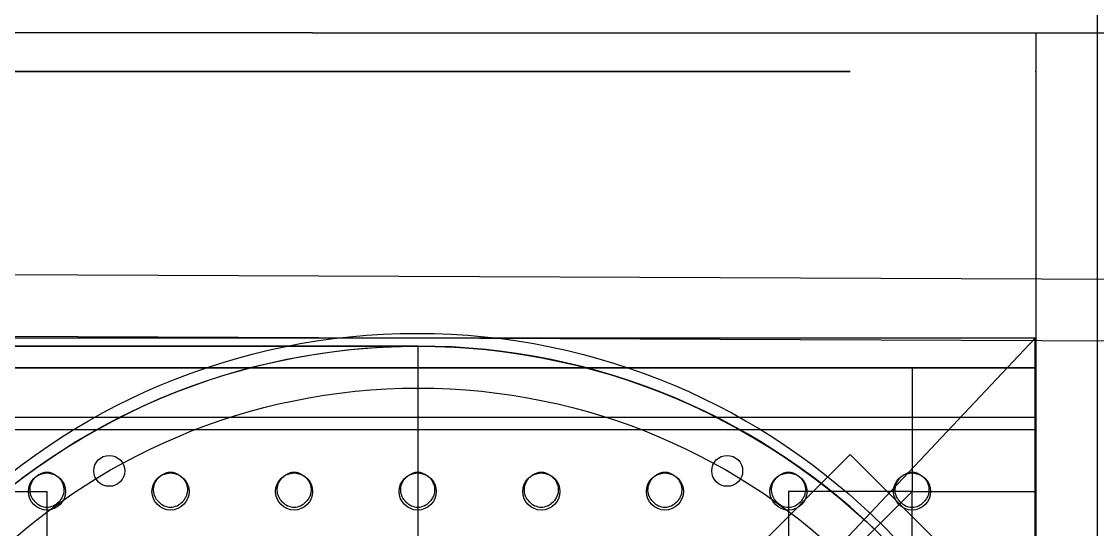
# Model space of a CAD drawing. Header units: millimetres. Extents: x -938 to 450, y -255 to 1556.
# Drawn here: x -82.1 to 5, y -13.1 to 28 of the extents above; entities that cross this region are included whole.
import ezdxf

# ---------------------------------------------------------------- set-up
doc = ezdxf.new("R2010")
doc.units = ezdxf.units.MM
doc.header["$MEASUREMENT"] = 0
for name, color, linetype in [('Treexalerator v20_axis 2 main', 7, 'Continuous'), ('Treexalerator v20_axis 3', 7, 'Continuous'), ('Treexalerator v20_ground plane dxhg', 7, 'Continuous'), ('Treexalerator v20_Sketch1', 7, 'Continuous'), ('Treexalerator v20_Sketch10', 7, 'Continuous'), ('Treexalerator v20_Sketch11', 7, 'Continuous'), ('Treexalerator v20_Sketch12', 7, 'Continuous'), ('Treexalerator v20_Sketch13', 7, 'Continuous'), ('Treexalerator v20_Sketch14', 7, 'Continuous'), ('Treexalerator v20_Sketch15', 7, 'Continuous'), ('Treexalerator v20_Sketch28', 7, 'Continuous'), ('Treexalerator v20_Sketch3', 7, 'Continuous'), ('Treexalerator v20_Sketch30', 7, 'Continuous'), ('Treexalerator v20_Sketch4', 7, 'Continuous'), ('Treexalerator v20_Sketch42', 7, 'Continuous'), ('Treexalerator v20_Sketch43', 7, 'Continuous'), ('Treexalerator v20_Sketch44', 7, 'Continuous'), ('Treexalerator v20_Sketch45', 7, 'Continuous'), ('Treexalerator v20_Sketch46', 7, 'Continuous'), ('Treexalerator v20_Sketch47', 7, 'Continuous'), ('Treexalerator v20_Sketch48', 7, 'Continuous'), ('Treexalerator v20_Sketch49', 7, 'Continuous'), ('Treexalerator v20_Sketch50', 7, 'Continuous'), ('Treexalerator v20_Sketch53', 7, 'Continuous'), ('Treexalerator v20_Sketch57', 7, 'Continuous'), ('Treexalerator v20_Sketch58', 7, 'Continuous'), ('Treexalerator v20_Sketch60', 7, 'Continuous'), ('Treexalerator v20_Sketch61', 7, 'Continuous'), ('Treexalerator v20_Sketch63', 7, 'Continuous'), ('Treexalerator v20_Sketch64', 7, 'Continuous'), ('Treexalerator v20_Sketch7', 7, 'Continuous'), ('Treexalerator v20_Sketch71', 7, 'Continuous'), ('Treexalerator v20_Sketch73', 7, 'Continuous'), ('Treexalerator v20_Sketch74', 7, 'Continuous'), ('Treexalerator v20_Sketch75', 7, 'Continuous'), ('Treexalerator v20_Sketch8', 7, 'Continuous'), ('Treexalerator v20_Sketch9', 7, 'Continuous')]:
    doc.layers.add(name, color=color, linetype=linetype)

msp = doc.modelspace()

# ---------------------------------------------------------------- linework, layer by layer
at = {"layer": 'Treexalerator v20_axis 2 main'}
for p, q in [((5, -151.3), (5, 51.139)), ((-58.5, 27.139), (-200, 27.139)), ((-58.5, 27.139), (0, 27.139)), ((0, 27.139), (0, -151.3)), ((0, 27.139), (50, 27.139))]:
    msp.add_line(p, q, dxfattribs=at)
msp.add_point((0, 0), dxfattribs=at)
at = {"layer": 'Treexalerator v20_axis 3'}
for p, q in [((75.965, 6.882, 132.631), (-175.938, 7.923, 132.631)), ((70.944, 1.903, 132.631), (-170.959, 2.902, 132.631)), ((-0.048, 2.402, 132.631), (-100.049, 2.402, 132.631)), ((-0.048, 2.402, 132.631), (-100.049, -103.598, 132.631)), ((-0.048, -103.598, 132.631), (-0.048, 2.402, 132.631))]:
    msp.add_line(p, q, dxfattribs=at)
msp.add_circle((-50.048, -50.598, 132.631), 53.4, dxfattribs=at)
msp.add_point((0, 0, 132.631), dxfattribs=at)
at = {"layer": 'Treexalerator v20_ground plane dxhg'}
msp.add_point((0, 0), dxfattribs=at)
at = {"layer": 'Treexalerator v20_Sketch1'}
for p, q in [((0, 0), (-100, 0)), ((0, 0), (-10, 0)), ((-10, 0), (-10, -10)), ((0, -10), (0, 0)), ((0, -100), (0, 0)), ((-10, -10), (0, -10))]:
    msp.add_line(p, q, dxfattribs=at)
for centre in [(-80, -10), (-70, -10), (-60, -10), (-50, -10), (-40, -10), (-30, -10), (-20, -10), (-10, -10)]:
    msp.add_circle(centre, 1.5, dxfattribs=at)
msp.add_point((0, 0), dxfattribs=at)
at = {"layer": 'Treexalerator v20_Sketch10'}
for p, q in [((0, -5, 1.5), (-100, -5, 1.5)), ((0, -95, 1.5), (0, -5, 1.5)), ((-90, -10, 1.5), (-80, -10, 1.5)), ((-80, -10, 1.5), (-80, -20, 1.5)), ((-10, -10, 1.5), (-20, -10, 1.5)), ((-20, -10, 1.5), (-20, -20, 1.5)), ((-20, -20, 1.5), (-10, -10, 1.5)), ((-10, -20, 1.5), (-10, -10, 1.5))]:
    msp.add_line(p, q, dxfattribs=at)
for centre in [(-80, -10, 1.5), (-70, -10, 1.5), (-60, -10, 1.5), (-50, -10, 1.5), (-40, -10, 1.5), (-30, -10, 1.5), (-20, -10, 1.5), (-10, -10, 1.5)]:
    msp.add_circle(centre, 1.5, dxfattribs=at)
msp.add_point((0, 0, 1.5), dxfattribs=at)
at = {"layer": 'Treexalerator v20_Sketch11'}
msp.add_point((0, 0), dxfattribs=at)
at = {"layer": 'Treexalerator v20_Sketch12'}
msp.add_point((0, 0, 22.3), dxfattribs=at)
at = {"layer": 'Treexalerator v20_Sketch13'}
msp.add_point((0, 0, 22.3), dxfattribs=at)
at = {"layer": 'Treexalerator v20_Sketch14'}
msp.add_point((0, 0), dxfattribs=at)
at = {"layer": 'Treexalerator v20_Sketch15'}
msp.add_point((0, 0, 32.4), dxfattribs=at)
at = {"layer": 'Treexalerator v20_Sketch28'}
for p, q in [((0, -4, 2.5), (-100, -4, 2.5)), ((0, -96, 2.5), (0, -4, 2.5))]:
    msp.add_line(p, q, dxfattribs=at)
for centre, radius, start, end in [((-80, -10, 2.5), 1.543, 75.03244, 104.96756), ((-70, -10, 2.5), 1.543, 75.03244, 104.96756), ((-60, -10, 2.5), 1.543, 75.03244, 104.96756), ((-50, -10, 2.5), 1.543, 75.03244, 104.96756), ((-40, -10, 2.5), 1.543, 75.03244, 104.96756), ((-30, -10, 2.5), 1.543, 75.03244, 104.96756), ((-20, -10, 2.5), 1.543, 75.03244, 104.96756), ((-10, -10, 2.5), 1.543, 75.03244, 104.96756), ((-80, -10, 2.5), 1.264, 220.73783, 319.26217), ((-70, -10, 2.5), 1.264, 220.73783, 319.26217), ((-60, -10, 2.5), 1.264, 220.73783, 319.26217), ((-50, -10, 2.5), 1.264, 220.73783, 319.26217), ((-40, -10, 2.5), 1.264, 220.73783, 319.26217), ((-30, -10, 2.5), 1.264, 220.73783, 319.26217), ((-20, -10, 2.5), 1.265, 220.73783, 319.26217), ((-10, -10, 2.5), 1.265, 220.73783, 319.26217)]:
    msp.add_arc(centre, radius, start, end, dxfattribs=at)
for points, knots in [([(-80.958, -10.825, 2.5), (-81.08, -10.711, 2.5), (-81.178, -10.574, 2.5), (-81.321, -10.264, 2.5), (-81.361, -10.093, 2.5), (-81.376, -9.738, 2.5), (-81.347, -9.558, 2.5), (-81.221, -9.211, 2.5), (-81.123, -9.049, 2.5), (-80.916, -8.821, 2.5), (-80.824, -8.742, 2.5), (-80.623, -8.607, 2.5), (-80.514, -8.551, 2.5), (-80.399, -8.509, 2.5)], [0, 0, 0, 0, 0.050111, 0.050111, 0.1022615, 0.1022615, 0.1564505, 0.1564505, 0.2126771, 0.2126771, 0.2485205, 0.2485205, 0.2851428, 0.2851428, 0.2851428, 0.2851428]), ([(-79.601, -8.509, 2.5), (-79.417, -8.577, 2.5), (-79.247, -8.679, 2.5), (-78.961, -8.94, 2.5), (-78.847, -9.094, 2.5), (-78.688, -9.43, 2.5), (-78.642, -9.609, 2.5), (-78.623, -9.967, 2.5), (-78.648, -10.143, 2.5), (-78.741, -10.408, 2.5), (-78.788, -10.503, 2.5), (-78.901, -10.676, 2.5), (-78.967, -10.755, 2.5), (-79.042, -10.825, 2.5)], [0, 0, 0, 0, 0.0590387, 0.0590387, 0.1160334, 0.1160334, 0.1709834, 0.1709834, 0.2238878, 0.2238878, 0.2555052, 0.2555052, 0.2863474, 0.2863474, 0.2863474, 0.2863474]), ([(-70.958, -10.825, 2.5), (-71.08, -10.711, 2.5), (-71.178, -10.574, 2.5), (-71.321, -10.264, 2.5), (-71.361, -10.093, 2.5), (-71.376, -9.738, 2.5), (-71.347, -9.558, 2.5), (-71.221, -9.211, 2.5), (-71.123, -9.049, 2.5), (-70.916, -8.821, 2.5), (-70.824, -8.742, 2.5), (-70.623, -8.607, 2.5), (-70.514, -8.551, 2.5), (-70.399, -8.509, 2.5)], [0, 0, 0, 0, 0.050111, 0.050111, 0.1022615, 0.1022615, 0.1564505, 0.1564505, 0.2126771, 0.2126771, 0.2485205, 0.2485205, 0.2851428, 0.2851428, 0.2851428, 0.2851428]), ([(-69.601, -8.509, 2.5), (-69.417, -8.577, 2.5), (-69.247, -8.679, 2.5), (-68.961, -8.94, 2.5), (-68.847, -9.094, 2.5), (-68.688, -9.43, 2.5), (-68.642, -9.609, 2.5), (-68.623, -9.967, 2.5), (-68.648, -10.143, 2.5), (-68.741, -10.408, 2.5), (-68.788, -10.503, 2.5), (-68.901, -10.676, 2.5), (-68.967, -10.755, 2.5), (-69.042, -10.825, 2.5)], [0, 0, 0, 0, 0.0590387, 0.0590387, 0.1160334, 0.1160334, 0.1709834, 0.1709834, 0.2238878, 0.2238878, 0.2555052, 0.2555052, 0.2863474, 0.2863474, 0.2863474, 0.2863474]), ([(-60.958, -10.825, 2.5), (-61.08, -10.711, 2.5), (-61.178, -10.574, 2.5), (-61.321, -10.264, 2.5), (-61.361, -10.093, 2.5), (-61.376, -9.738, 2.5), (-61.347, -9.558, 2.5), (-61.221, -9.211, 2.5), (-61.123, -9.049, 2.5), (-60.916, -8.821, 2.5), (-60.824, -8.742, 2.5), (-60.623, -8.607, 2.5), (-60.514, -8.551, 2.5), (-60.399, -8.509, 2.5)], [0, 0, 0, 0, 0.050111, 0.050111, 0.1022615, 0.1022615, 0.1564505, 0.1564505, 0.2126771, 0.2126771, 0.2485205, 0.2485205, 0.2851428, 0.2851428, 0.2851428, 0.2851428]), ([(-59.601, -8.509, 2.5), (-59.417, -8.577, 2.5), (-59.247, -8.679, 2.5), (-58.961, -8.94, 2.5), (-58.847, -9.094, 2.5), (-58.688, -9.43, 2.5), (-58.642, -9.609, 2.5), (-58.623, -9.967, 2.5), (-58.648, -10.143, 2.5), (-58.741, -10.408, 2.5), (-58.788, -10.503, 2.5), (-58.901, -10.676, 2.5), (-58.967, -10.755, 2.5), (-59.042, -10.825, 2.5)], [0, 0, 0, 0, 0.0590387, 0.0590387, 0.1160334, 0.1160334, 0.1709834, 0.1709834, 0.2238878, 0.2238878, 0.2555052, 0.2555052, 0.2863474, 0.2863474, 0.2863474, 0.2863474]), ([(-50.958, -10.825, 2.5), (-51.08, -10.711, 2.5), (-51.178, -10.574, 2.5), (-51.321, -10.264, 2.5), (-51.361, -10.093, 2.5), (-51.376, -9.738, 2.5), (-51.347, -9.558, 2.5), (-51.221, -9.211, 2.5), (-51.123, -9.049, 2.5), (-50.916, -8.821, 2.5), (-50.824, -8.742, 2.5), (-50.623, -8.607, 2.5), (-50.514, -8.551, 2.5), (-50.399, -8.509, 2.5)], [0, 0, 0, 0, 0.050111, 0.050111, 0.1022615, 0.1022615, 0.1564505, 0.1564505, 0.2126771, 0.2126771, 0.2485205, 0.2485205, 0.2851428, 0.2851428, 0.2851428, 0.2851428]), ([(-49.601, -8.509, 2.5), (-49.417, -8.577, 2.5), (-49.247, -8.679, 2.5), (-48.961, -8.94, 2.5), (-48.847, -9.094, 2.5), (-48.688, -9.43, 2.5), (-48.642, -9.609, 2.5), (-48.623, -9.967, 2.5), (-48.648, -10.143, 2.5), (-48.741, -10.408, 2.5), (-48.788, -10.503, 2.5), (-48.901, -10.676, 2.5), (-48.967, -10.755, 2.5), (-49.042, -10.825, 2.5)], [0, 0, 0, 0, 0.0590387, 0.0590387, 0.1160334, 0.1160334, 0.1709834, 0.1709834, 0.2238878, 0.2238878, 0.2555052, 0.2555052, 0.2863474, 0.2863474, 0.2863474, 0.2863474]), ([(-40.958, -10.825, 2.5), (-41.08, -10.711, 2.5), (-41.178, -10.574, 2.5), (-41.321, -10.264, 2.5), (-41.361, -10.093, 2.5), (-41.376, -9.738, 2.5), (-41.347, -9.558, 2.5), (-41.221, -9.211, 2.5), (-41.123, -9.049, 2.5), (-40.916, -8.821, 2.5), (-40.824, -8.742, 2.5), (-40.623, -8.607, 2.5), (-40.514, -8.551, 2.5), (-40.399, -8.509, 2.5)], [0, 0, 0, 0, 0.050111, 0.050111, 0.1022615, 0.1022615, 0.1564505, 0.1564505, 0.2126771, 0.2126771, 0.2485205, 0.2485205, 0.2851428, 0.2851428, 0.2851428, 0.2851428]), ([(-39.601, -8.509, 2.5), (-39.417, -8.577, 2.5), (-39.247, -8.679, 2.5), (-38.961, -8.94, 2.5), (-38.847, -9.094, 2.5), (-38.688, -9.43, 2.5), (-38.642, -9.609, 2.5), (-38.623, -9.967, 2.5), (-38.648, -10.143, 2.5), (-38.741, -10.408, 2.5), (-38.788, -10.503, 2.5), (-38.901, -10.676, 2.5), (-38.967, -10.755, 2.5), (-39.042, -10.825, 2.5)], [0, 0, 0, 0, 0.0590387, 0.0590387, 0.1160334, 0.1160334, 0.1709834, 0.1709834, 0.2238878, 0.2238878, 0.2555052, 0.2555052, 0.2863474, 0.2863474, 0.2863474, 0.2863474]), ([(-30.958, -10.825, 2.5), (-31.08, -10.711, 2.5), (-31.178, -10.574, 2.5), (-31.321, -10.264, 2.5), (-31.361, -10.093, 2.5), (-31.376, -9.738, 2.5), (-31.347, -9.558, 2.5), (-31.221, -9.211, 2.5), (-31.123, -9.049, 2.5), (-30.916, -8.821, 2.5), (-30.824, -8.742, 2.5), (-30.623, -8.607, 2.5), (-30.514, -8.551, 2.5), (-30.399, -8.509, 2.5)], [0, 0, 0, 0, 0.050111, 0.050111, 0.1022615, 0.1022615, 0.1564505, 0.1564505, 0.2126771, 0.2126771, 0.2485205, 0.2485205, 0.2851428, 0.2851428, 0.2851428, 0.2851428]), ([(-29.601, -8.509, 2.5), (-29.417, -8.577, 2.5), (-29.247, -8.679, 2.5), (-28.961, -8.94, 2.5), (-28.847, -9.094, 2.5), (-28.688, -9.43, 2.5), (-28.642, -9.609, 2.5), (-28.623, -9.967, 2.5), (-28.648, -10.143, 2.5), (-28.741, -10.408, 2.5), (-28.788, -10.503, 2.5), (-28.901, -10.676, 2.5), (-28.967, -10.755, 2.5), (-29.042, -10.825, 2.5)], [0, 0, 0, 0, 0.0590387, 0.0590387, 0.1160334, 0.1160334, 0.1709834, 0.1709834, 0.2238878, 0.2238878, 0.2555052, 0.2555052, 0.2863474, 0.2863474, 0.2863474, 0.2863474]), ([(-20.958, -10.825, 2.5), (-21.08, -10.711, 2.5), (-21.178, -10.574, 2.5), (-21.321, -10.264, 2.5), (-21.361, -10.093, 2.5), (-21.376, -9.738, 2.5), (-21.347, -9.558, 2.5), (-21.221, -9.211, 2.5), (-21.123, -9.049, 2.5), (-20.916, -8.821, 2.5), (-20.824, -8.742, 2.5), (-20.623, -8.607, 2.5), (-20.514, -8.551, 2.5), (-20.399, -8.509, 2.5)], [0, 0, 0, 0, 0.050111, 0.050111, 0.1022615, 0.1022615, 0.1564505, 0.1564505, 0.2126771, 0.2126771, 0.2485205, 0.2485205, 0.2851428, 0.2851428, 0.2851428, 0.2851428]), ([(-19.601, -8.509, 2.5), (-19.417, -8.577, 2.5), (-19.247, -8.679, 2.5), (-18.961, -8.94, 2.5), (-18.847, -9.094, 2.5), (-18.688, -9.43, 2.5), (-18.642, -9.609, 2.5), (-18.623, -9.967, 2.5), (-18.648, -10.143, 2.5), (-18.741, -10.408, 2.5), (-18.788, -10.503, 2.5), (-18.901, -10.676, 2.5), (-18.967, -10.755, 2.5), (-19.042, -10.825, 2.5)], [0, 0, 0, 0, 0.0590387, 0.0590387, 0.1160334, 0.1160334, 0.1709834, 0.1709834, 0.2238878, 0.2238878, 0.2555052, 0.2555052, 0.2863474, 0.2863474, 0.2863474, 0.2863474]), ([(-10.958, -10.825, 2.5), (-11.08, -10.711, 2.5), (-11.178, -10.574, 2.5), (-11.321, -10.264, 2.5), (-11.361, -10.093, 2.5), (-11.376, -9.738, 2.5), (-11.347, -9.558, 2.5), (-11.221, -9.211, 2.5), (-11.123, -9.049, 2.5), (-10.916, -8.821, 2.5), (-10.824, -8.742, 2.5), (-10.623, -8.607, 2.5), (-10.514, -8.551, 2.5), (-10.399, -8.509, 2.5)], [0, 0, 0, 0, 0.050111, 0.050111, 0.1022615, 0.1022615, 0.1564505, 0.1564505, 0.2126771, 0.2126771, 0.2485205, 0.2485205, 0.2851428, 0.2851428, 0.2851428, 0.2851428]), ([(-9.601, -8.509, 2.5), (-9.417, -8.577, 2.5), (-9.247, -8.679, 2.5), (-8.961, -8.94, 2.5), (-8.847, -9.094, 2.5), (-8.688, -9.43, 2.5), (-8.642, -9.609, 2.5), (-8.623, -9.967, 2.5), (-8.648, -10.143, 2.5), (-8.741, -10.408, 2.5), (-8.788, -10.503, 2.5), (-8.901, -10.676, 2.5), (-8.967, -10.755, 2.5), (-9.042, -10.825, 2.5)], [0, 0, 0, 0, 0.0590387, 0.0590387, 0.1160334, 0.1160334, 0.1709834, 0.1709834, 0.2238878, 0.2238878, 0.2555052, 0.2555052, 0.2863474, 0.2863474, 0.2863474, 0.2863474])]:
    msp.add_open_spline(points, degree=3, knots=knots, dxfattribs=at)
msp.add_point((0, 0, 2.5), dxfattribs=at)
at = {"layer": 'Treexalerator v20_Sketch3'}
for p, q in [((-100, 0, 10), (0, 0, 10)), ((-100, 0, -10), (0, 0, -10)), ((0, 0, -1.5), (-100, 0, -1.5)), ((0, 0), (-100, 0)), ((-100, 0, 1.5), (0, 0, 1.5)), ((0, 0), (-100, 0)), ((0, 0, 1.5), (0, 0, -1.5)), ((0, 0, -10), (0, 0)), ((0, 0, 10), (0, 0))]:
    msp.add_line(p, q, dxfattribs=at)
at = {"layer": 'Treexalerator v20_Sketch3', "extrusion": (0, 1, 0)}
for centre, radius in [((50, 0), 35), ((50, 0), 32), ((78.534, -9.264), 2.5), ((78.529, 9.277), 2.5), ((50, 0), 30), ((67.639, -24.266), 2.5), ((67.628, 24.275), 2.5), ((50.007, -30), 2.5), ((49.993, 30), 2.5), ((32.372, -24.275), 2.5), ((32.361, 24.266), 2.5), ((21.471, -9.277), 2.5), ((21.466, 9.264), 2.5)]:
    msp.add_circle(centre, radius, dxfattribs=at)
for centre, radius, start, end in [((49.993, 27.514), 62.514, 270.01491, 323.12354), ((49.993, -27.514), 62.514, 36.87646, 89.98509), ((49.993, -27.486), 62.486, 89.98509, 143.13666), ((49.993, 27.486), 62.486, 216.86334, 270.01491)]:
    msp.add_arc(centre, radius, start, end, dxfattribs=at)
at = {"layer": 'Treexalerator v20_Sketch3'}
msp.add_point((0, 0), dxfattribs=at)
at = {"layer": 'Treexalerator v20_Sketch30'}
msp.add_point((0, 0), dxfattribs=at)
at = {"layer": 'Treexalerator v20_Sketch4', "extrusion": (0, 1, 0)}
for radius in [35, 8.5]:
    msp.add_circle((50, 0, 24), radius, dxfattribs=at)
at = {"layer": 'Treexalerator v20_Sketch4'}
msp.add_point((0, 24), dxfattribs=at)
at = {"layer": 'Treexalerator v20_Sketch42', "extrusion": (1e-16, 0, -1)}
msp.add_arc((49.959, -51.631, -132.843), 53.4, 40.95232, 139.04768, dxfattribs=at)
at = {"layer": 'Treexalerator v20_Sketch42'}
msp.add_point((0, 0, 132.843), dxfattribs=at)
at = {"layer": 'Treexalerator v20_Sketch43'}
msp.add_point((0, 0, -137.157), dxfattribs=at)
at = {"layer": 'Treexalerator v20_Sketch44'}
msp.add_point((0, 0, -167.157), dxfattribs=at)
at = {"layer": 'Treexalerator v20_Sketch45'}
msp.add_point((0, 0, -167.157), dxfattribs=at)
at = {"layer": 'Treexalerator v20_Sketch46'}
msp.add_point((0, 0, -167.157), dxfattribs=at)
at = {"layer": 'Treexalerator v20_Sketch47'}
msp.add_point((0, 0, -174.157), dxfattribs=at)
at = {"layer": 'Treexalerator v20_Sketch48'}
for p, q in [((-49.959, 1.769, 170.243), (-249.959, 1.769, 170.243)), ((-49.959, -51.631, 170.243), (-49.959, 1.769, 170.243)), ((-49.959, -105.031, 170.243), (-49.959, 1.769, 170.243))]:
    msp.add_line(p, q, dxfattribs=at)
for centre, radius in [((-49.959, -51.631, 170.243), 53.4), ((-49.959, -51.631, 170.243), 53.4), ((-49.959, -51.631, 170.243), 53.4), ((-49.959, -51.631, 170.243), 50), ((-74.959, -8.33, 170.243), 1.25), ((-24.959, -8.33, 170.243), 1.25)]:
    msp.add_circle(centre, radius, dxfattribs=at)
msp.add_point((0, 0, 170.243), dxfattribs=at)
at = {"layer": 'Treexalerator v20_Sketch49'}
msp.add_line((-259.959, 1.769, 170.243), (-49.959, 1.769, 170.243), dxfattribs=at)
at = {"layer": 'Treexalerator v20_Sketch49', "extrusion": (0, 0, -1)}
msp.add_arc((49.959, -51.631, -170.243), 53.4, 90, 270, dxfattribs=at)
at = {"layer": 'Treexalerator v20_Sketch49'}
msp.add_point((0, 0, 170.243), dxfattribs=at)
at = {"layer": 'Treexalerator v20_Sketch50'}
for p, q in [((-49.959, 1.769, 180.243), (-259.959, 1.769, 180.243)), ((-15, -7, 180.243), (-33.737, -25.737, 180.243)), ((2.408, -24.408, 180.243), (-15, -7, 180.243))]:
    msp.add_line(p, q, dxfattribs=at)
for centre in [(-74.959, -8.33, 180.243), (-24.959, -8.33, 180.243)]:
    msp.add_circle(centre, 1.25, dxfattribs=at)
msp.add_arc((-49.959, -51.631, 180.243), 53.4, 270, 90, dxfattribs=at)
msp.add_point((0, 0, 180.243), dxfattribs=at)
at = {"layer": 'Treexalerator v20_Sketch53'}
msp.add_point((0, 0, -157.157), dxfattribs=at)
at = {"layer": 'Treexalerator v20_Sketch57'}
msp.add_point((0, 0, 352.419), dxfattribs=at)
at = {"layer": 'Treexalerator v20_Sketch58'}
msp.add_point((0, 0, 26.568), dxfattribs=at)
at = {"layer": 'Treexalerator v20_Sketch60'}
msp.add_point((0, 0, 332.419), dxfattribs=at)
at = {"layer": 'Treexalerator v20_Sketch61'}
msp.add_point((0, 0, 332.419), dxfattribs=at)
at = {"layer": 'Treexalerator v20_Sketch63'}
msp.add_point((0, 0, 332.419), dxfattribs=at)
at = {"layer": 'Treexalerator v20_Sketch64'}
msp.add_point((0, 0, 332.419), dxfattribs=at)
at = {"layer": 'Treexalerator v20_Sketch7'}
msp.add_point((0, 0), dxfattribs=at)
at = {"layer": 'Treexalerator v20_Sketch71'}
msp.add_point((0, 0, 151.475), dxfattribs=at)
at = {"layer": 'Treexalerator v20_Sketch73'}
msp.add_point((0, 0, 296.475), dxfattribs=at)
at = {"layer": 'Treexalerator v20_Sketch74'}
msp.add_point((0, 0, 352.375), dxfattribs=at)
at = {"layer": 'Treexalerator v20_Sketch75'}
msp.add_point((0, 0, -3.532), dxfattribs=at)
at = {"layer": 'Treexalerator v20_Sketch8'}
msp.add_point((0, 0), dxfattribs=at)
at = {"layer": 'Treexalerator v20_Sketch9', "extrusion": (0, 1, 0)}
for centre, radius in [((50, 0, 24), 35), ((73, 0, 24), 1.25), ((50, 0, 24), 23), ((66.263, 16.263, 24), 1.25), ((66.263, -16.263, 24), 1.25), ((50, 0, 24), 9.5), ((50, 23, 24), 1.25), ((50, -23, 24), 1.25), ((33.737, -16.263, 24), 1.25), ((33.737, 16.263, 24), 1.25), ((27, 0, 24), 1.25)]:
    msp.add_circle(centre, radius, dxfattribs=at)
for centre, radius, start, end in [((78.534, -9.264, 24), 2.117, 220.07533, 319.92467), ((78.529, 9.277, 24), 2.117, 220.07533, 319.92467), ((78.534, -9.264, 24), 2.56, 75.01945, 104.98055), ((78.529, 9.277, 24), 2.56, 75.01945, 104.98055), ((67.639, -24.266, 24), 2.117, 220.07533, 319.92467), ((67.628, 24.275, 24), 2.117, 220.07533, 319.92467), ((67.639, -24.266, 24), 2.56, 75.01945, 104.98055), ((67.628, 24.275, 24), 2.56, 75.01945, 104.98055), ((50.007, -30, 24), 2.117, 220.07533, 319.92467), ((49.993, 30, 24), 2.117, 220.07533, 319.92467), ((50.007, -30, 24), 2.56, 75.01945, 104.98055), ((49.993, 30, 24), 2.56, 75.01945, 104.98055), ((32.372, -24.275, 24), 2.117, 220.07533, 319.92467), ((32.361, 24.266, 24), 2.117, 220.07533, 319.92467), ((32.372, -24.275, 24), 2.56, 75.01945, 104.98055), ((32.361, 24.266, 24), 2.56, 75.01945, 104.98055), ((21.471, -9.277, 24), 2.117, 220.07533, 319.92467), ((21.466, 9.264, 24), 2.117, 220.07533, 319.92467), ((21.471, -9.277, 24), 2.56, 75.01945, 104.98055), ((21.466, 9.264, 24), 2.56, 75.01945, 104.98055)]:
    msp.add_arc(centre, radius, start, end, dxfattribs=at)
for points, knots in [([(-79.196, 24, -6.791), (-79.503, 24, -6.902), (-79.786, 24, -7.071), (-80.261, 24, -7.503), (-80.452, 24, -7.758), (-80.719, 24, -8.317), (-80.796, 24, -8.615), (-80.828, 24, -9.212), (-80.788, 24, -9.505), (-80.636, 24, -9.943), (-80.561, 24, -10.097), (-80.38, 24, -10.381), (-80.274, 24, -10.511), (-80.154, 24, -10.627)], [0, 0, 0, 0, 0.0980354, 0.0980354, 0.1927994, 0.1927994, 0.2842906, 0.2842906, 0.3725078, 0.3725078, 0.4238529, 0.4238529, 0.4740226, 0.4740226, 0.4740226, 0.4740226]), ([(-79.191, 24, 11.75), (-79.498, 24, 11.639), (-79.781, 24, 11.47), (-80.257, 24, 11.038), (-80.448, 24, 10.783), (-80.714, 24, 10.224), (-80.791, 24, 9.926), (-80.824, 24, 9.329), (-80.784, 24, 9.036), (-80.631, 24, 8.598), (-80.557, 24, 8.444), (-80.375, 24, 8.16), (-80.269, 24, 8.03), (-80.149, 24, 7.914)], [0, 0, 0, 0, 0.0980354, 0.0980354, 0.1927994, 0.1927994, 0.2842906, 0.2842906, 0.3725078, 0.3725078, 0.4238529, 0.4238529, 0.4740226, 0.4740226, 0.4740226, 0.4740226]), ([(-76.914, 24, -10.627), (-76.713, 24, -10.432), (-76.552, 24, -10.2), (-76.323, 24, -9.678), (-76.26, 24, -9.391), (-76.245, 24, -8.799), (-76.298, 24, -8.499), (-76.517, 24, -7.924), (-76.686, 24, -7.657), (-77.033, 24, -7.287), (-77.182, 24, -7.162), (-77.509, 24, -6.947), (-77.686, 24, -6.858), (-77.872, 24, -6.791)], [0, 0, 0, 0, 0.0838652, 0.0838652, 0.1709951, 0.1709951, 0.2613883, 0.2613883, 0.3550431, 0.3550431, 0.4129913, 0.4129913, 0.4721196, 0.4721196, 0.4721196, 0.4721196]), ([(-76.91, 24, 7.914), (-76.708, 24, 8.109), (-76.548, 24, 8.341), (-76.318, 24, 8.863), (-76.255, 24, 9.15), (-76.241, 24, 9.742), (-76.293, 24, 10.042), (-76.513, 24, 10.617), (-76.681, 24, 10.884), (-77.028, 24, 11.254), (-77.177, 24, 11.379), (-77.504, 24, 11.594), (-77.682, 24, 11.683), (-77.868, 24, 11.75)], [0, 0, 0, 0, 0.0838652, 0.0838652, 0.1709951, 0.1709951, 0.2613883, 0.2613883, 0.3550431, 0.3550431, 0.4129913, 0.4129913, 0.4721196, 0.4721196, 0.4721196, 0.4721196]), ([(-68.301, 24, -21.793), (-68.608, 24, -21.905), (-68.891, 24, -22.074), (-69.367, 24, -22.505), (-69.558, 24, -22.76), (-69.824, 24, -23.32), (-69.901, 24, -23.618), (-69.934, 24, -24.214), (-69.894, 24, -24.508), (-69.741, 24, -24.946), (-69.667, 24, -25.1), (-69.485, 24, -25.384), (-69.379, 24, -25.513), (-69.259, 24, -25.629)], [0, 0, 0, 0, 0.0980354, 0.0980354, 0.1927994, 0.1927994, 0.2842906, 0.2842906, 0.3725078, 0.3725078, 0.4238529, 0.4238529, 0.4740226, 0.4740226, 0.4740226, 0.4740226]), ([(-68.289, 24, 26.748), (-68.597, 24, 26.636), (-68.88, 24, 26.467), (-69.355, 24, 26.036), (-69.546, 24, 25.781), (-69.813, 24, 25.221), (-69.89, 24, 24.923), (-69.922, 24, 24.327), (-69.882, 24, 24.033), (-69.73, 24, 23.595), (-69.655, 24, 23.441), (-69.473, 24, 23.157), (-69.368, 24, 23.028), (-69.248, 24, 22.912)], [0, 0, 0, 0, 0.0980354, 0.0980354, 0.1927994, 0.1927994, 0.2842906, 0.2842906, 0.3725078, 0.3725078, 0.4238529, 0.4238529, 0.4740226, 0.4740226, 0.4740226, 0.4740226]), ([(-66.019, 24, -25.629), (-65.818, 24, -25.435), (-65.658, 24, -25.203), (-65.428, 24, -24.681), (-65.365, 24, -24.394), (-65.351, 24, -23.801), (-65.403, 24, -23.501), (-65.623, 24, -22.927), (-65.791, 24, -22.659), (-66.138, 24, -22.29), (-66.287, 24, -22.165), (-66.614, 24, -21.949), (-66.792, 24, -21.861), (-66.978, 24, -21.793)], [0, 0, 0, 0, 0.0838652, 0.0838652, 0.1709951, 0.1709951, 0.2613883, 0.2613883, 0.3550431, 0.3550431, 0.4129913, 0.4129913, 0.4721196, 0.4721196, 0.4721196, 0.4721196]), ([(-66.008, 24, 22.912), (-65.807, 24, 23.106), (-65.646, 24, 23.338), (-65.417, 24, 23.86), (-65.354, 24, 24.147), (-65.339, 24, 24.74), (-65.392, 24, 25.04), (-65.611, 24, 25.614), (-65.78, 24, 25.882), (-66.127, 24, 26.251), (-66.275, 24, 26.376), (-66.603, 24, 26.592), (-66.78, 24, 26.68), (-66.966, 24, 26.748)], [0, 0, 0, 0, 0.0838652, 0.0838652, 0.1709951, 0.1709951, 0.2613883, 0.2613883, 0.3550431, 0.3550431, 0.4129913, 0.4129913, 0.4721196, 0.4721196, 0.4721196, 0.4721196]), ([(-50.669, 24, -27.527), (-50.976, 24, -27.638), (-51.259, 24, -27.808), (-51.735, 24, -28.239), (-51.926, 24, -28.494), (-52.192, 24, -29.054), (-52.269, 24, -29.351), (-52.302, 24, -29.948), (-52.261, 24, -30.241), (-52.109, 24, -30.679), (-52.034, 24, -30.833), (-51.853, 24, -31.118), (-51.747, 24, -31.247), (-51.627, 24, -31.363)], [0, 0, 0, 0, 0.0980354, 0.0980354, 0.1927994, 0.1927994, 0.2842906, 0.2842906, 0.3725078, 0.3725078, 0.4238529, 0.4238529, 0.4740226, 0.4740226, 0.4740226, 0.4740226]), ([(-50.655, 24, 32.473), (-50.962, 24, 32.362), (-51.245, 24, 32.192), (-51.72, 24, 31.761), (-51.911, 24, 31.506), (-52.178, 24, 30.946), (-52.255, 24, 30.649), (-52.287, 24, 30.052), (-52.247, 24, 29.759), (-52.095, 24, 29.321), (-52.02, 24, 29.167), (-51.838, 24, 28.882), (-51.733, 24, 28.753), (-51.613, 24, 28.637)], [0, 0, 0, 0, 0.0980354, 0.0980354, 0.1927994, 0.1927994, 0.2842906, 0.2842906, 0.3725078, 0.3725078, 0.4238529, 0.4238529, 0.4740226, 0.4740226, 0.4740226, 0.4740226]), ([(-48.387, 24, -31.363), (-48.186, 24, -31.169), (-48.026, 24, -30.937), (-47.796, 24, -30.414), (-47.733, 24, -30.128), (-47.719, 24, -29.535), (-47.771, 24, -29.235), (-47.99, 24, -28.66), (-48.159, 24, -28.393), (-48.506, 24, -28.023), (-48.655, 24, -27.898), (-48.982, 24, -27.683), (-49.159, 24, -27.594), (-49.345, 24, -27.527)], [0, 0, 0, 0, 0.0838652, 0.0838652, 0.1709951, 0.1709951, 0.2613883, 0.2613883, 0.3550431, 0.3550431, 0.4129913, 0.4129913, 0.4721196, 0.4721196, 0.4721196, 0.4721196]), ([(-48.373, 24, 28.637), (-48.172, 24, 28.831), (-48.011, 24, 29.063), (-47.782, 24, 29.586), (-47.719, 24, 29.872), (-47.704, 24, 30.465), (-47.757, 24, 30.765), (-47.976, 24, 31.34), (-48.145, 24, 31.607), (-48.492, 24, 31.977), (-48.641, 24, 32.102), (-48.968, 24, 32.317), (-49.145, 24, 32.406), (-49.331, 24, 32.473)], [0, 0, 0, 0, 0.0838652, 0.0838652, 0.1709951, 0.1709951, 0.2613883, 0.2613883, 0.3550431, 0.3550431, 0.4129913, 0.4129913, 0.4721196, 0.4721196, 0.4721196, 0.4721196]), ([(-33.034, 24, -21.802), (-33.341, 24, -21.913), (-33.624, 24, -22.082), (-34.1, 24, -22.514), (-34.291, 24, -22.769), (-34.557, 24, -23.329), (-34.634, 24, -23.626), (-34.667, 24, -24.223), (-34.626, 24, -24.516), (-34.474, 24, -24.954), (-34.4, 24, -25.108), (-34.218, 24, -25.392), (-34.112, 24, -25.522), (-33.992, 24, -25.638)], [0, 0, 0, 0, 0.0980354, 0.0980354, 0.1927994, 0.1927994, 0.2842906, 0.2842906, 0.3725078, 0.3725078, 0.4238529, 0.4238529, 0.4740226, 0.4740226, 0.4740226, 0.4740226]), ([(-33.022, 24, 26.739), (-33.33, 24, 26.628), (-33.613, 24, 26.459), (-34.088, 24, 26.027), (-34.279, 24, 25.772), (-34.546, 24, 25.212), (-34.622, 24, 24.915), (-34.655, 24, 24.318), (-34.615, 24, 24.025), (-34.463, 24, 23.587), (-34.388, 24, 23.433), (-34.206, 24, 23.149), (-34.101, 24, 23.019), (-33.981, 24, 22.903)], [0, 0, 0, 0, 0.0980354, 0.0980354, 0.1927994, 0.1927994, 0.2842906, 0.2842906, 0.3725078, 0.3725078, 0.4238529, 0.4238529, 0.4740226, 0.4740226, 0.4740226, 0.4740226]), ([(-30.752, 24, -25.638), (-30.551, 24, -25.444), (-30.391, 24, -25.211), (-30.161, 24, -24.689), (-30.098, 24, -24.402), (-30.084, 24, -23.81), (-30.136, 24, -23.51), (-30.355, 24, -22.935), (-30.524, 24, -22.668), (-30.871, 24, -22.298), (-31.02, 24, -22.173), (-31.347, 24, -21.958), (-31.525, 24, -21.869), (-31.711, 24, -21.802)], [0, 0, 0, 0, 0.0838652, 0.0838652, 0.1709951, 0.1709951, 0.2613883, 0.2613883, 0.3550431, 0.3550431, 0.4129913, 0.4129913, 0.4721196, 0.4721196, 0.4721196, 0.4721196]), ([(-30.741, 24, 22.903), (-30.54, 24, 23.098), (-30.379, 24, 23.33), (-30.15, 24, 23.852), (-30.087, 24, 24.139), (-30.072, 24, 24.731), (-30.125, 24, 25.031), (-30.344, 24, 25.606), (-30.512, 24, 25.873), (-30.859, 24, 26.243), (-31.008, 24, 26.368), (-31.335, 24, 26.583), (-31.513, 24, 26.672), (-31.699, 24, 26.739)], [0, 0, 0, 0, 0.0838652, 0.0838652, 0.1709951, 0.1709951, 0.2613883, 0.2613883, 0.3550431, 0.3550431, 0.4129913, 0.4129913, 0.4721196, 0.4721196, 0.4721196, 0.4721196]), ([(-22.132, 24, -6.804), (-22.44, 24, -6.916), (-22.722, 24, -7.085), (-23.198, 24, -7.516), (-23.389, 24, -7.771), (-23.655, 24, -8.331), (-23.732, 24, -8.629), (-23.765, 24, -9.225), (-23.725, 24, -9.519), (-23.572, 24, -9.957), (-23.498, 24, -10.111), (-23.316, 24, -10.395), (-23.21, 24, -10.525), (-23.09, 24, -10.64)], [0, 0, 0, 0, 0.0980354, 0.0980354, 0.1927994, 0.1927994, 0.2842906, 0.2842906, 0.3725078, 0.3725078, 0.4238529, 0.4238529, 0.4740226, 0.4740226, 0.4740226, 0.4740226]), ([(-22.128, 24, 11.737), (-22.435, 24, 11.625), (-22.718, 24, 11.456), (-23.194, 24, 11.025), (-23.384, 24, 10.77), (-23.651, 24, 10.21), (-23.728, 24, 9.912), (-23.761, 24, 9.316), (-23.72, 24, 9.022), (-23.568, 24, 8.584), (-23.493, 24, 8.43), (-23.312, 24, 8.146), (-23.206, 24, 8.017), (-23.086, 24, 7.901)], [0, 0, 0, 0, 0.0980354, 0.0980354, 0.1927994, 0.1927994, 0.2842906, 0.2842906, 0.3725078, 0.3725078, 0.4238529, 0.4238529, 0.4740226, 0.4740226, 0.4740226, 0.4740226]), ([(-19.851, 24, -10.64), (-19.649, 24, -10.446), (-19.489, 24, -10.214), (-19.259, 24, -9.692), (-19.197, 24, -9.405), (-19.182, 24, -8.812), (-19.234, 24, -8.512), (-19.454, 24, -7.938), (-19.622, 24, -7.67), (-19.969, 24, -7.301), (-20.118, 24, -7.176), (-20.445, 24, -6.96), (-20.623, 24, -6.872), (-20.809, 24, -6.804)], [0, 0, 0, 0, 0.0838652, 0.0838652, 0.1709951, 0.1709951, 0.2613883, 0.2613883, 0.3550431, 0.3550431, 0.4129913, 0.4129913, 0.4721196, 0.4721196, 0.4721196, 0.4721196]), ([(-19.846, 24, 7.901), (-19.645, 24, 8.095), (-19.484, 24, 8.327), (-19.255, 24, 8.849), (-19.192, 24, 9.136), (-19.177, 24, 9.729), (-19.23, 24, 10.029), (-19.449, 24, 10.603), (-19.618, 24, 10.871), (-19.965, 24, 11.24), (-20.114, 24, 11.365), (-20.441, 24, 11.581), (-20.618, 24, 11.669), (-20.804, 24, 11.737)], [0, 0, 0, 0, 0.0838652, 0.0838652, 0.1709951, 0.1709951, 0.2613883, 0.2613883, 0.3550431, 0.3550431, 0.4129913, 0.4129913, 0.4721196, 0.4721196, 0.4721196, 0.4721196])]:
    msp.add_open_spline(points, degree=3, knots=knots, dxfattribs=at)
at = {"layer": 'Treexalerator v20_Sketch9'}
msp.add_point((0, 24), dxfattribs=at)

doc.saveas('drawing.dxf')
